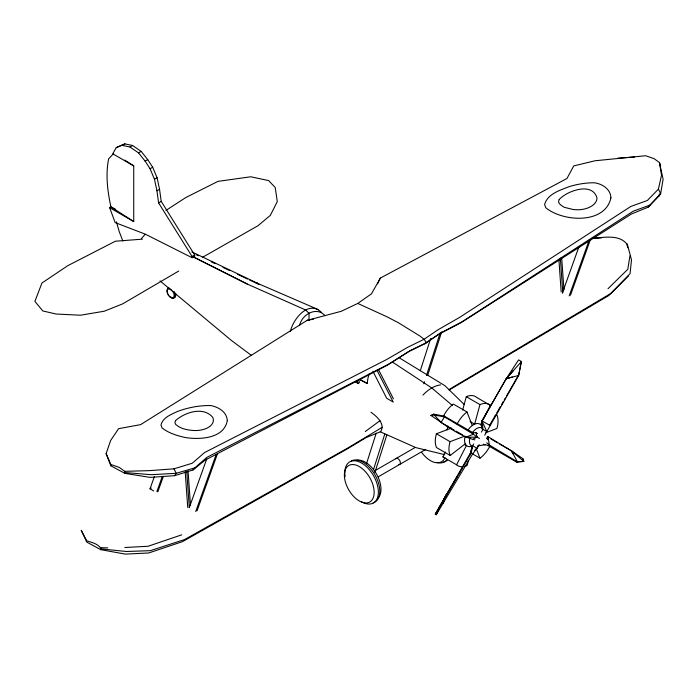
<?xml version="1.0" encoding="UTF-8"?>
<svg xmlns="http://www.w3.org/2000/svg" width="698" height="698" viewBox="0 0 698 698"><rect width="100%" height="100%" fill="white"/><g stroke="black" fill="none" stroke-linecap="round" stroke-linejoin="round"><path stroke-width="1.05" d="M124.794 160.078L133.728 165.915L133.728 221.563L109.638 207.646L110.938 206.896L115.641 209.33M481.925 420.807L486.794 431.6L518.64 375.463L521.458 361.547L518.588 359.889L506.242 378.7L481.925 420.807L481.777 428.703L486.794 431.6L484.682 435.247M447.104 429.881L447.828 426.007M629.936 255.887L627.799 269.288L608.002 288.728M521.249 361.424L518.64 375.463L506.242 378.7L482.135 420.938L482.946 429.383L481.367 432.114M424.75 343.765L438.667 334.29L460.462 323L631.559 213.928L648.067 207.219L659.034 195.99L659.453 193.983M487.387 439.731L488.042 436.669L511.555 450.917L522.872 458.647L523.866 461.387L516.625 462.067L487.815 445.437L483.234 444.225M106.131 453.621L110.842 464.493L119.297 467.416L124.689 471.333L149.756 470.627L173.959 468.82L192.229 463.254L204.566 452.557L386.552 359.566L407.676 347.307L424.087 339.272L438.012 329.788L459.685 317.346L630.94 206.39L647.351 200.492L658.415 189.123L661.538 175.154L659.47 162.582L654.078 158.655L645.633 155.741L595.106 160.758L573.73 165.915L566.968 178.479L380.349 278.074L371.484 293.814L357.804 303.429L341.148 311.334L307.207 320.303L140.595 424.637L118.599 428.677L110.65 440.455L106.131 453.621L110.842 465.802L124.829 473.366L150.183 477.388L174.579 475.687L192.945 469.981L205.186 460.087L387.32 365.22L408.321 351.809L424.733 343.774L440.394 333.173L462.521 321.516L633.217 211.206L649.986 205.081L660.674 193.599L663.1 179.229L659.47 162.582M474.666 450.341L477.057 448.299L472.721 453.787L436.198 514.775L435.203 514.208L470.67 452.592L472.372 445.594L477.057 448.299L479.168 444.652M290.289 331.594C293.108 319.283 307.958 299.983 321.132 312.015M462.652 410.084L466.281 396.7A22.17 12.8 -60 0 1 476.734 397.476L490.406 405.372L483.051 419.838M466.281 396.7L479.954 404.596L474.649 424.157L470.086 421.522M468.445 460.427L467.049 465.575A22.17 12.8 -60 0 1 464.048 466.534M469.841 455.279L472.084 447.052M366.502 463.708L376.213 433.153M373.456 469.684L384.781 434.034M374.861 472.607L386.832 434.915M420.301 370.682L430.64 338.513M423.808 383.787L424.48 381.71M426.478 375.48L440.15 332.929M427.665 375.419L441.677 331.829M299.625 325.294C301.859 314.545 316.569 305.96 325.094 315.732M153.726 490.964L150.009 488.818L154.38 476.603M156.884 491.558L162.346 476.289M157.818 491.82L163.288 476.56M189.237 507.778L206.73 458.935M195.745 511.538L216.153 454.555M197.054 510.788L217.453 453.805M562.318 293.186L579.078 246.385M569.193 295.935L589.234 239.964M570.502 295.184L590.176 240.234M444.26 500.422L443.213 503.284L442.419 502.822L446.354 494.708L457.513 476.193M445.307 497.569L446.354 494.708L435.395 514.321L471.22 452.923L472.659 445.76L473.706 443.937M370.935 412.213C376.562 416.2 385.654 423.991 380.628 431.661L365.926 437.69L346.478 449.372L182.492 541.639L148.665 552.982L125.265 554.107L100.748 549.666L86.761 542.093L81.212 530.297L86.761 540.81C91.7 542.512 98.523 543.786 101.105 548.898L100.748 549.666M124.829 473.366L124.689 471.333M659.61 164.615L659.968 163.821M627.17 245.74L627.528 244.963C619.99 233.978 604.04 237.529 592.742 238.254M377.548 283.911L380.349 278.074M436.198 514.775L440.063 507.132M442.48 502.351L446.354 494.708M463.088 466.692A22.17 12.8 -60 0 1 456.597 464.798L442.925 456.902L445.376 452.086M456.597 464.798L466.404 445.516L464.58 444.46M480.599 424.663L482.074 421.767M109.638 207.646L115.135 222.575L145.228 234.135L192.09 257.71L194.698 256.201L194.698 255.023L161.203 201.382L159.554 189.315L157.076 177.72L152.679 167.241L147.723 159.615L141.127 151.361L132.594 145.481L124.898 143.893L116.243 147.627L112.762 153.813L133.728 165.915M495.597 414.882L489.621 425.239L490.022 425.466L482.135 420.938M496.688 412.998L500.492 406.411M501.583 404.526L503.206 401.699M504.296 399.814L505.387 397.939M506.469 396.054L517.89 376.283M477.31 447.226L478.357 445.403M458.63 474.343L460.305 471.56M461.422 469.71L462.538 467.861M141.415 238.62L145.114 234.345M174.579 475.687L176.219 473.305L194.855 467.843L206.852 457.373L389.388 363.745L410.049 350.693L426.461 342.657L424.087 339.272L420.004 336.07L398.261 322.668L387.067 316.84L357.795 303.438M659.034 195.99L660.674 193.599L658.415 189.123M486.445 438.519L488.042 436.669L489.307 445.036L517.419 461.858L523.866 461.387L511.555 450.917L499.402 443.902M512.332 377.016L506.242 378.7L513.388 370.472M506.242 378.7L521.458 361.547M192.945 469.981L194.855 467.843M648.067 207.219L649.986 205.081M354.619 381.448L358.344 383.595L359.531 382.295L358.545 380.358M113.39 153.787L108.609 158.9C105.468 174.692 107.509 191.287 110.938 206.896L133.728 221.563M628.418 275.998L608.769 295.533L449.468 389.85M422.936 395.085C427.673 390.165 433.606 385.724 440.578 384.903M495.135 415.999L496.802 414.708A22.17 12.8 -60 0 1 496.924 428.493L485.834 432.699M451.527 428.049L436.407 433.781A22.17 12.8 -60 0 0 436.529 447.575L450.201 455.471L465.226 443.858M365.272 431.539L379.982 420.685M165.958 210.412L185.781 197.551L217.994 181.367L250.748 176.777L268.582 180.573L275.213 187.483L277.289 201.609L270.362 215.316L258.077 225.672L202.551 257.3M448.718 389.737L610.829 293.457L630.058 273.686L631.498 259.883L627.528 244.963M178.749 271.033L122.569 303.909L104.264 311.212L80.514 315.217L56.049 314.013L42.779 310.942L34.9 301.396L41.95 283.004L67.819 265.659L115.379 241.211L142.348 239.161M382.356 427.22L348.546 447.601L184.551 539.571L150.314 550.67L126.399 551.499L101.105 548.898M116.243 147.627L124.898 143.893M122.29 145.402L129.994 146.99L132.594 145.481M129.994 146.99L138.518 152.862L141.127 151.361M138.518 152.862L145.123 161.125L147.723 159.615M192.09 257.71L192.09 256.524L158.594 202.882L156.945 190.816L154.467 179.22L150.07 168.742L152.679 167.241M154.467 179.22L157.076 177.72M156.945 190.816L159.554 189.315M158.594 202.882L161.203 201.382M192.09 256.524L194.698 255.023M150.009 488.818L151.309 488.059M374.791 470.784L414.804 447.688M378.264 476.804L425.719 449.407M308.987 313.184L305.454 309.895L247.284 284.069L192.203 256.358L247.293 284.06M474.867 439.915C458.595 435.753 444.905 424.628 430.919 415.45L433.58 414.141L444.225 416.095L473.035 432.725L475.949 432.699L477.537 433.606M473.279 438.998L477.127 437.105L479.5 438.475M465.566 437.314L473.436 434.226L477.127 437.105L465.566 437.314L465.348 436.52M436.407 433.781L450.088 441.677L464.196 436.329M181.724 534.834L148.055 546.272L124.837 547.502M487.248 436.878L488.042 436.669M487.815 445.437L489.307 445.036L486.724 442.802M516.625 462.067L517.419 461.858L511.555 450.917L513.859 453.054M307.207 320.303L313.568 319.134M430.919 415.45L433.79 414.935L444.434 416.889L473.436 434.226L473.035 432.725M478.086 445.821L485.145 444.774M617.913 158.141L626.28 157.565M628.366 157.425L634.639 156.989M591.668 238.428L601.327 237.948M100.608 547.677L107.78 547.869M125.186 472.572L151.318 474.701L176.219 473.305L173.959 468.82M444.739 454.686L415.877 447.619L380.27 431.8M318.471 309.676L255.904 282.62L258.557 283.781L191.863 251.917M196.443 254.822L198.415 255.756M211.189 261.811L215.115 263.67M222.976 267.395L229.851 270.658M237.713 274.384L247.537 279.034M249.509 279.968L259.333 284.627M359.671 379.581L367.384 383.516A22.458 12.965 -60 0 1 369.259 373.796M359.74 379.415L367.384 383.516M472.302 425.518L466.988 411.968L453.316 404.072A22.17 12.8 -60 0 0 443.405 416.226M490.982 439.042L497.534 442.82M454.128 430.047L441.04 422.482L433.58 414.141M456.003 431.12L462.547 434.898M472.721 453.787L470.67 452.592M471.813 453.473L480.015 458.211A22.17 12.8 -60 0 0 489.926 446.057M399.082 357.708L444.958 385.732L464.144 404.421M392.241 361.93L431.765 387.94L452.321 405.416M251.385 355.369L231.439 340.484L160.051 280.893M438.998 420.205L441.04 422.482L444.434 416.889L444.225 416.095M145.123 161.125L150.07 168.742M378.639 369.879L393.436 398.82M376.964 370.219L393.236 402.057L386.718 398.296L372.915 371.284M356.861 380.707L358.344 383.595M511.555 450.917L512.821 453.709M476.219 448.526L480.015 458.211M122.865 240.984L119.227 231.649L116.444 221.824M475.949 432.699L477.127 437.105M627.031 243.75L627.711 247.685M561.724 258.435L563.958 289.888M560.346 258.103L562.815 292.811M558.871 259.333L561.183 291.869M188.041 470.784L190.51 505.5M186.741 471.543L189.289 507.333M185.188 471.682L187.736 507.481M522.872 458.647L523.064 461.605M309.04 313.158L309.031 320.53M110.842 464.493L110.842 465.802M174.003 291.371A5.689 3.289 60 0 1 174.709 297.252A5.689 3.289 60 0 1 170.373 297.112M168.916 295.586A5.689 3.289 60 0 1 168.314 294.652M167.808 293.657A5.689 3.289 60 0 1 168.916 287.855M172.581 291.049A5.052 2.914 60 0 1 172.581 297.915A5.052 2.914 60 0 1 167.092 292.113A5.052 2.914 60 0 1 171.289 289.687M175.739 293.771A5.296 3.062 60 0 1 174.142 297.287M175.215 293.177A5.689 3.289 60 0 1 172.284 297.828M171.499 297.461A5.689 3.289 60 0 1 170.713 296.92M167.476 290.49A5.689 3.289 60 0 1 168.654 287.881M472.38 446.319A10.4 6.003 -60 0 1 469.92 437.794M472.188 432.952A10.4 6.003 -60 0 1 481.14 427.621M467.904 430.221A12.686 7.32 -60 0 1 481.725 426.199M472.502 445.952A12.686 7.32 -60 0 1 465.156 436.128M479.954 404.596A22.17 12.8 -60 0 1 490.406 405.372M445.848 458.525A22.17 12.8 -60 0 1 442.925 456.902M450.201 455.471A22.17 12.8 -60 0 1 450.088 441.677M457.077 424.114A22.17 12.8 -60 0 1 466.988 411.968M395.792 458.795A3.473 2.007 60 0 1 399.875 460.837A3.473 2.007 60 0 1 398.558 464.545M447.566 459.93A23.715 13.69 60 0 1 443.579 461.936M444.923 457.862A22.083 12.747 60 0 1 421.819 452.618M446.772 460.095A23.715 13.69 60 0 1 437.166 462.495M345.152 476.699A23.715 13.69 60 0 1 359.409 461.954A23.715 13.69 60 0 1 378.325 490.807A23.715 13.69 60 0 1 361.599 501.775M356.687 460.235A22.083 12.747 60 0 1 376.405 473.863A22.083 12.747 60 0 1 378.351 497.753M351.173 461.046A23.715 13.69 60 0 1 375.637 476.097A23.715 13.69 60 0 1 373.238 502.839M610.925 197.848C605.14 224.634 562.675 221.868 545.757 207.707L544.615 204.514C547.494 193.869 560.023 190.275 569.158 186.628C577.316 184.193 585.779 182.702 594.312 182.789C602.173 183.757 610.68 189.097 610.925 197.848M227.295 420.641C223.988 438.641 200.099 439.81 185.52 437.567C177.17 435.779 168.89 433.24 162.102 427.987L160.985 425.003C162.791 417.404 171.289 414.446 177.589 411.427C188.181 407.501 199.436 405.364 210.744 405.547C218.387 407.004 226.929 411.881 227.295 420.641M559.194 199.506L558.54 201.626L559.203 203.484L561.122 205.273L564.185 207.297L572.814 209.409A19.239 11.726 -0.5 0 0 596.991 197.935C592.358 181.637 567.099 190.816 559.194 199.506M175.573 420.58L174.91 422.543L175.556 424.271C180.512 428.93 187.526 430.09 194.114 430.535A19.239 10.994 2.8 0 0 212.724 417.308C203.293 406.14 184.848 412.309 175.573 420.58M344.402 476.306A21.062 12.154 60 0 0 367.532 502.83A21.062 12.154 60 0 0 365.848 472.145A21.062 12.154 60 0 0 344.402 476.306"/></g></svg>
